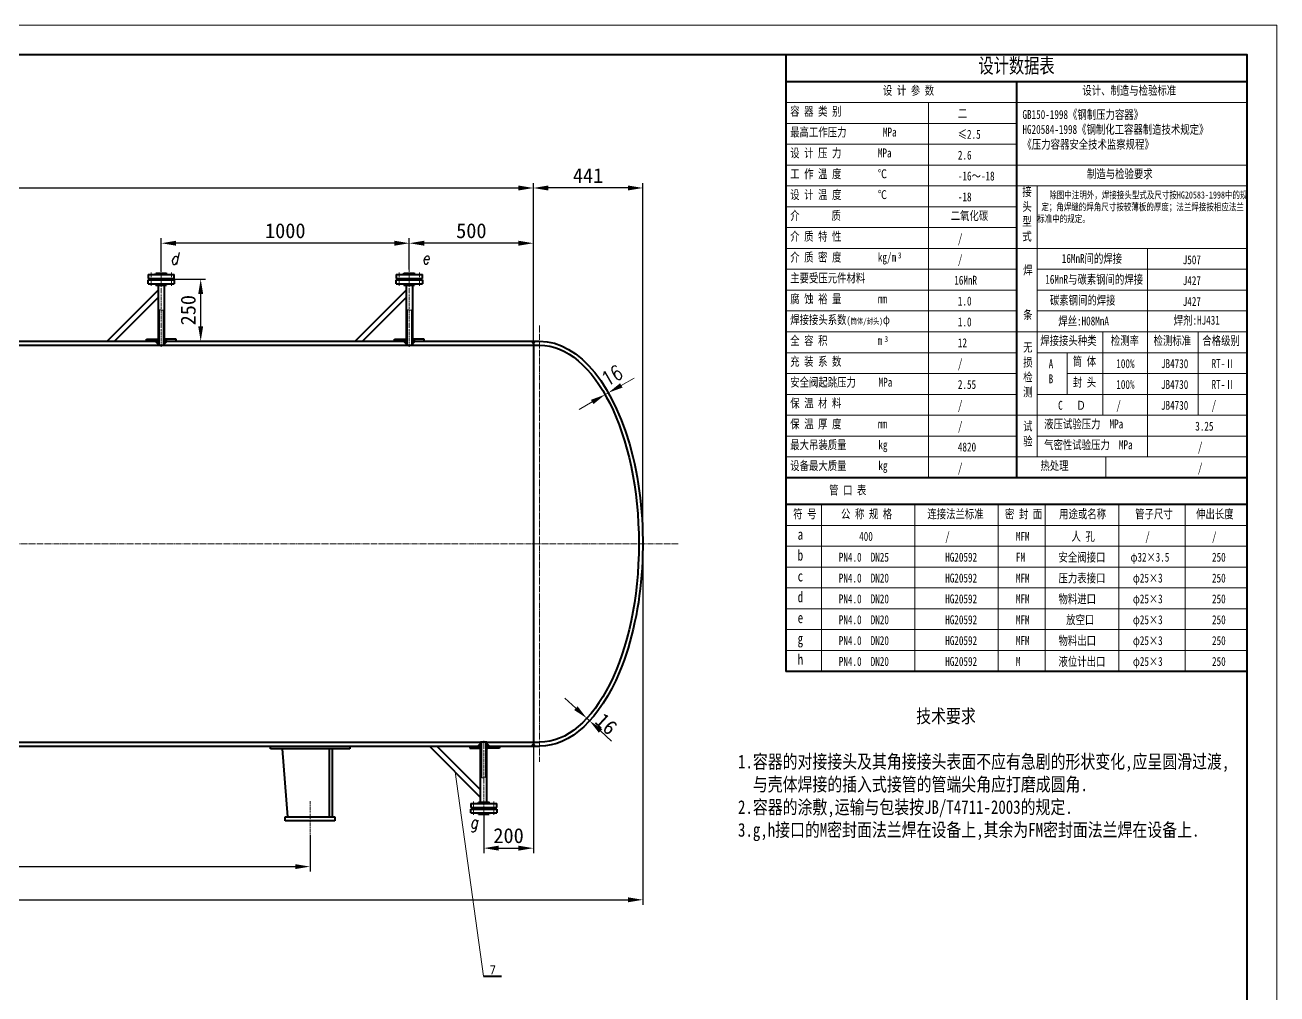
# Model space of a CAD drawing. Extents: x -114315 to 45000, y -61950 to 97535.
# Drawn here: x 39954 to 45000, y -58727 to -54822 of the extents above; entities that cross this region are included whole.
import ezdxf
from ezdxf.enums import TextEntityAlignment as Align

# ---------------------------------------------------------------- set-up
doc = ezdxf.new("R2010")
doc.units = 0
doc.header["$LTSCALE"] = 10
doc.header["$PDMODE"] = 1
doc.linetypes.add('ZXX-L', pattern=[3.28, 2.5, -0.3, 0.18, -0.3])
doc.linetypes.add('ZXX-S', pattern=[1.27, 0.75, -0.2, 0.12, -0.2])
doc.layers.get('Defpoints').update_dxf_attribs({"linetype": 'CONTINUOUS'})
for name, color, linetype, lineweight in [('A 粗实线', 1, 'CONTINUOUS', 40), ('B 细实线', 7, 'CONTINUOUS', 18), ('C 文 字', 2, 'CONTINUOUS', 20), ('D 短中心线', 3, 'ZXX-S', 18), ('E 长中心线', 3, 'ZXX-L', 18)]:
    doc.layers.add(name, color=color, linetype=linetype, lineweight=lineweight)
doc.styles.add('HZTXT', font='SIMFANG.TTF', dxfattribs={"width": 0.75})
doc.styles.add('ITALICT', font='ITALICT.shx', dxfattribs={"width": 0.7})
doc.styles.add('PC_TEXTSTYLE', font='romans.shx', dxfattribs={"width": 0.8, "bigfont": 'hzfs.shx'})
doc.styles.add('ROMANC', font='romanc', dxfattribs={"width": 0.7, "height": 6})
doc.styles.get("Standard").update_dxf_attribs({"font": 'SIMFANG.TTF'})
doc.styles.add('TH_GBDIM', font='romans.shx', dxfattribs={"width": 0.8, "bigfont": 'gbcbig.shx'})
doc.dimstyles.new('通用标注4.0', dxfattribs={"dimscale": 20, "dimtxt": 3, "dimasz": 3, "dimexe": 1, "dimexo": 0, "dimgap": 1, "dimtad": 1, "dimdec": 0, "dimzin": 0, "dimdsep": 46, "dimtxsty": 'Standard', "dimcen": 0, "dimadec": 0, "dimazin": 0, "dimtfac": 0.375, "dimtdec": 0, "dimtmove": 2, "dimatfit": 3, "dimfxl": 0, "dimtzin": 0, "dimarcsym": 0})

# ---------------------------------------------------------------- blocks, each defined once
blk = doc.blocks.new('*D74')
at = {"layer": 'C 文 字', "color": 0, "lineweight": -2}
for p, q in [((36602.7, -56226.3), (36602.7, -55459)), ((36662.7, -55479), (41942.7, -55479)), ((42002.7, -56226.3), (42002.7, -55459))]:
    blk.add_line(p, q, dxfattribs=at)
at = {"layer": 'C 文 字', "color": 0}
for points in [[(36662.7, -55469), (36662.7, -55489), (36602.7, -55479)], [(41942.7, -55469), (41942.7, -55489), (42002.7, -55479)]]:
    blk.add_solid(points, dxfattribs=at)
at = {"layer": 'Defpoints', "color": 0}
for p in [(42002.7, -55479), (36602.7, -56226.3), (42002.7, -56226.3)]:
    blk.add_point(p, dxfattribs=at)
at = {"layer": 'C 文 字', "color": 0, "insert": (39302.7, -55429), "char_height": 60, "attachment_point": 5}
blk.add_mtext('5400', dxfattribs=at)
blk = doc.blocks.new('*D80')
at = {"layer": 'C 文 字', "color": 0, "lineweight": -2}
for p, q in [((41502.7, -55807.4), (41502.7, -55681.6)), ((41942.7, -55701.6), (41562.7, -55701.6)), ((42002.7, -55845.2), (42002.7, -55681.6))]:
    blk.add_line(p, q, dxfattribs=at)
at = {"layer": 'C 文 字', "color": 0}
for points in [[(41562.7, -55691.6), (41562.7, -55711.6), (41502.7, -55701.6)], [(41942.7, -55691.6), (41942.7, -55711.6), (42002.7, -55701.6)]]:
    blk.add_solid(points, dxfattribs=at)
at = {"layer": 'Defpoints', "color": 0}
for p in [(41502.7, -55701.6), (41502.7, -55807.4), (42002.7, -55845.2)]:
    blk.add_point(p, dxfattribs=at)
at = {"layer": 'C 文 字', "color": 0, "insert": (41752.7, -55651.6), "char_height": 60, "attachment_point": 5}
blk.add_mtext('500', dxfattribs=at)
blk = doc.blocks.new('*D81')
at = {"layer": 'C 文 字', "color": 0, "lineweight": -2}
for p, q in [((40502.7, -55815), (40502.7, -55681.6)), ((41442.7, -55701.6), (40562.7, -55701.6)), ((41502.7, -55763.4), (41502.7, -55681.6))]:
    blk.add_line(p, q, dxfattribs=at)
at = {"layer": 'C 文 字', "color": 0}
for points in [[(40562.7, -55691.6), (40562.7, -55711.6), (40502.7, -55701.6)], [(41442.7, -55691.6), (41442.7, -55711.6), (41502.7, -55701.6)]]:
    blk.add_solid(points, dxfattribs=at)
at = {"layer": 'Defpoints', "color": 0}
for p in [(40502.7, -55701.6), (41502.7, -55763.4), (40502.7, -55815)]:
    blk.add_point(p, dxfattribs=at)
at = {"layer": 'C 文 字', "color": 0, "insert": (41002.7, -55651.6), "char_height": 60, "attachment_point": 5}
blk.add_mtext('1000', dxfattribs=at)
blk = doc.blocks.new('*D82')
at = {"layer": 'C 文 字', "color": 0, "lineweight": -2}
for p, q in [((40531.7, -55846.4), (40681.7, -55846.4)), ((40661.7, -56036.4), (40661.7, -55906.4)), ((40624.5, -56096.4), (40681.7, -56096.4))]:
    blk.add_line(p, q, dxfattribs=at)
at = {"layer": 'C 文 字', "color": 0}
for points in [[(40651.7, -55906.4), (40671.7, -55906.4), (40661.7, -55846.4)], [(40651.7, -56036.4), (40671.7, -56036.4), (40661.7, -56096.4)]]:
    blk.add_solid(points, dxfattribs=at)
at = {"layer": 'Defpoints', "color": 0}
for p in [(40531.7, -55846.4), (40661.7, -55846.4), (40624.5, -56096.4)]:
    blk.add_point(p, dxfattribs=at)
at = {"layer": 'C 文 字', "color": 0, "insert": (40611.7, -55971.4), "char_height": 60, "attachment_point": 5, "rotation": 90}
blk.add_mtext('250', dxfattribs=at)
blk = doc.blocks.new('*D85')
at = {"layer": 'C 文 字', "color": 0, "lineweight": -2}
for p, q in [((42002.7, -55596.6), (42002.7, -55459)), ((42383.7, -55479), (42062.7, -55479)), ((42443.7, -56912.4), (42443.7, -55459))]:
    blk.add_line(p, q, dxfattribs=at)
at = {"layer": 'C 文 字', "color": 0}
for points in [[(42062.7, -55469), (42062.7, -55489), (42002.7, -55479)], [(42383.7, -55469), (42383.7, -55489), (42443.7, -55479)]]:
    blk.add_solid(points, dxfattribs=at)
at = {"layer": 'Defpoints', "color": 0}
for p in [(42002.7, -55479), (42002.7, -55596.6), (42443.7, -56912.4)]:
    blk.add_point(p, dxfattribs=at)
at = {"layer": 'C 文 字', "color": 0, "insert": (42223.2, -55429), "char_height": 60, "attachment_point": 5}
blk.add_mtext('441', dxfattribs=at)
blk = doc.blocks.new('*D89')
at = {"layer": 'C 文 字', "color": 0, "lineweight": -2}
for p, q in [((42002.7, -57668.8), (42002.7, -58159.1)), ((41802.7, -58007.6), (41802.7, -58159.1)), ((41862.7, -58139.1), (41942.7, -58139.1))]:
    blk.add_line(p, q, dxfattribs=at)
at = {"layer": 'C 文 字', "color": 0}
for points in [[(41862.7, -58129.1), (41862.7, -58149.1), (41802.7, -58139.1)], [(41942.7, -58129.1), (41942.7, -58149.1), (42002.7, -58139.1)]]:
    blk.add_solid(points, dxfattribs=at)
at = {"layer": 'Defpoints', "color": 0}
for p in [(42002.7, -57668.8), (41802.7, -58007.6), (42002.7, -58139.1)]:
    blk.add_point(p, dxfattribs=at)
at = {"layer": 'C 文 字', "color": 0, "insert": (41902.7, -58089.1), "char_height": 60, "attachment_point": 5}
blk.add_mtext('200', dxfattribs=at)
blk = doc.blocks.new('*D90')
at = {"layer": 'C 文 字', "color": 0, "lineweight": -2}
for p, q in [((37502.7, -58087.2), (37502.7, -58233.5)), ((41102.7, -58087.2), (41102.7, -58233.5)), ((37562.7, -58213.5), (41042.7, -58213.5))]:
    blk.add_line(p, q, dxfattribs=at)
at = {"layer": 'C 文 字', "color": 0}
for points in [[(37562.7, -58203.5), (37562.7, -58223.5), (37502.7, -58213.5)], [(41042.7, -58203.5), (41042.7, -58223.5), (41102.7, -58213.5)]]:
    blk.add_solid(points, dxfattribs=at)
at = {"layer": 'Defpoints', "color": 0}
for p in [(37502.7, -58087.2), (41102.7, -58087.2), (41102.7, -58213.5)]:
    blk.add_point(p, dxfattribs=at)
at = {"layer": 'C 文 字', "color": 0, "insert": (39302.7, -58163.5), "char_height": 60, "attachment_point": 5}
blk.add_mtext('3600', dxfattribs=at)
blk = doc.blocks.new('*D93')
at = {"layer": 'C 文 字', "color": 0, "lineweight": -2}
for p, q in [((42443.7, -56912.4), (42443.7, -58367.3)), ((36155, -57222.4), (36155, -58367.3)), ((36215, -58347.3), (42383.7, -58347.3))]:
    blk.add_line(p, q, dxfattribs=at)
at = {"layer": 'C 文 字', "color": 0}
for points in [[(36215, -58337.3), (36215, -58357.3), (36155, -58347.3)], [(42383.7, -58337.3), (42383.7, -58357.3), (42443.7, -58347.3)]]:
    blk.add_solid(points, dxfattribs=at)
at = {"layer": 'Defpoints', "color": 0}
for p in [(42443.7, -56912.4), (36155, -57222.4), (42443.7, -58347.3)]:
    blk.add_point(p, dxfattribs=at)
at = {"layer": 'C 文 字', "color": 0, "insert": (39299.4, -58297.3), "char_height": 60, "attachment_point": 5}
blk.add_mtext('≈6289', dxfattribs=at)
blk = doc.blocks.new('*D94')
at = {"layer": 'C 文 字', "color": 0, "lineweight": -2}
for p, q in [((42174.1, -57575.2), (42130, -57534.5)), ((42218.2, -57615.9), (42231.8, -57601.2)), ((42229.4, -57626.1), (42218.2, -57615.9)), ((42229.4, -57626.1), (42242.9, -57611.5)), ((42273.4, -57666.8), (42317.5, -57707.5))]:
    blk.add_line(p, q, dxfattribs=at)
at = {"layer": 'C 文 字', "color": 0}
for points in [[(42180.9, -57567.8), (42167.3, -57582.5), (42218.2, -57615.9)], [(42280.2, -57659.5), (42266.7, -57674.2), (42229.4, -57626.1)]]:
    blk.add_solid(points, dxfattribs=at)
at = {"layer": 'Defpoints', "color": 0}
for p in [(42218.2, -57615.9), (42218.2, -57615.9), (42229.4, -57626.1)]:
    blk.add_point(p, dxfattribs=at)
at = {"layer": 'C 文 字', "color": 0, "insert": (42296.6, -57638.7), "char_height": 60, "attachment_point": 5, "rotation": 317.287}
blk.add_mtext('16', dxfattribs=at)
blk = doc.blocks.new('*D112')
at = {"layer": 'C 文 字', "color": 0}
for p, q in [((42357.1, -56274.4), (42409.2, -56244.7)), ((42291.8, -56311.6), (42281.9, -56294.2)), ((42291.8, -56311.6), (42305, -56304.1)), ((42305, -56304.1), (42295.1, -56286.7)), ((42239.7, -56341.3), (42187.6, -56371))]:
    blk.add_line(p, q, dxfattribs=at)
for points in [[(42234.8, -56332.6), (42244.7, -56350), (42291.8, -56311.6)], [(42352.2, -56265.7), (42362.1, -56283.1), (42305, -56304.1)]]:
    blk.add_solid(points, dxfattribs=at)
at = {"layer": 'Defpoints', "color": 0}
for p in [(42291.8, -56311.6), (42305, -56304.1), (42305, -56304.1)]:
    blk.add_point(p, dxfattribs=at)
at = {"layer": 'C 文 字', "color": 0, "insert": (42319.8, -56234.9), "char_height": 60, "attachment_point": 5, "rotation": 29.6909, "style": 'TH_GBDIM'}
blk.add_mtext('16', dxfattribs=at)

msp = doc.modelspace()

# ---------------------------------------------------------------- linework, layer by layer
at = {"layer": 'A 粗实线'}
for p, q in [((43019.79, -54942.46), (43019.79, -57426.66)), ((44879.79, -55050.66), (43019.79, -55050.66)), ((43949.79, -55050.66), (43949.79, -56646.66)), ((40450.22, -55827.41), (40450.22, -55843.41)), ((40450.22, -55827.41), (40555.22, -55827.41)), ((40450.22, -55843.41), (40555.22, -55843.41)), ((40450.22, -55849.41), (40555.22, -55849.41)), ((40450.22, -55865.41), (40450.22, -55849.41)), ((40473.72, -55843.41), (40473.72, -55846.41)), ((40473.72, -55846.41), (40531.72, -55846.41)), ((40473.72, -55849.41), (40473.72, -55846.41)), ((40473.72, -55846.41), (40531.72, -55846.41)), ((40480.22, -55827.41), (40481.22, -55822.41)), ((40481.22, -55822.41), (40524.22, -55822.41)), ((40525.22, -55827.41), (40524.22, -55822.41)), ((40531.72, -55846.41), (40531.72, -55843.41)), ((40531.72, -55846.41), (40531.72, -55849.41)), ((40555.22, -55843.41), (40555.22, -55827.41)), ((40555.22, -55849.41), (40555.22, -55865.41)), ((41450.22, -55827.41), (41555.22, -55827.41)), ((41450.22, -55827.41), (41450.22, -55843.41)), ((41450.22, -55843.41), (41555.22, -55843.41)), ((41450.22, -55865.41), (41450.22, -55849.41)), ((41450.22, -55849.41), (41555.22, -55849.41)), ((41473.72, -55843.41), (41473.72, -55846.41)), ((41473.72, -55849.41), (41473.72, -55846.41)), ((41473.72, -55846.41), (41531.72, -55846.41)), ((41473.72, -55846.41), (41531.72, -55846.41)), ((41480.22, -55827.41), (41481.22, -55822.41)), ((41481.22, -55822.41), (41524.22, -55822.41)), ((41525.22, -55827.41), (41524.22, -55822.41)), ((41531.72, -55846.41), (41531.72, -55843.41)), ((41531.72, -55846.41), (41531.72, -55849.41)), ((41555.22, -55843.41), (41555.22, -55827.41)), ((41555.22, -55849.41), (41555.22, -55865.41)), ((40490.22, -55890.41), (40284.22, -56096.41)), ((40450.22, -55865.41), (40555.22, -55865.41)), ((40480.22, -55865.41), (40481.22, -55870.41)), ((40481.22, -55870.41), (40524.22, -55870.41)), ((40490.22, -55870.41), (40490.22, -56112.41)), ((40515.22, -55870.41), (40515.22, -56112.41)), ((40525.22, -55865.41), (40524.22, -55870.41)), ((41490.22, -55890.41), (41284.22, -56096.41)), ((41450.22, -55865.41), (41555.22, -55865.41)), ((41480.22, -55865.41), (41481.22, -55870.41)), ((41481.22, -55870.41), (41524.22, -55870.41)), ((41490.22, -55870.41), (41490.22, -56112.41)), ((41515.22, -55870.41), (41515.22, -56112.41)), ((41525.22, -55865.41), (41524.22, -55870.41)), ((40490.22, -55920.41), (40314.22, -56096.41)), ((41490.22, -55920.41), (41314.22, -56096.41)), ((40493.22, -55970.13), (40493.22, -56112.45)), ((40512.22, -55970.61), (40512.22, -56112.45)), ((41493.22, -55970.13), (41493.22, -56112.45)), ((41512.22, -55970.61), (41512.22, -56112.45)), ((38115.22, -56096.41), (40490.22, -56096.41)), ((40442.72, -56088.41), (40486.72, -56088.41)), ((40442.72, -56096.41), (40442.72, -56088.41)), ((40515.22, -56096.41), (41490.22, -56096.41)), ((40562.72, -56088.41), (40518.72, -56088.41)), ((40562.72, -56096.41), (40562.72, -56088.41)), ((41442.72, -56096.41), (41442.72, -56088.41)), ((41442.72, -56088.41), (41486.72, -56088.41)), ((41515.22, -56096.41), (42027.72, -56096.41)), ((41562.72, -56088.41), (41518.72, -56088.41)), ((41562.72, -56096.41), (41562.72, -56088.41)), ((42002.72, -56096.41), (42002.72, -57728.41)), ((37118.72, -56112.41), (40490.22, -56112.41)), ((40515.22, -56112.41), (41490.22, -56112.41)), ((41515.22, -56112.41), (42027.72, -56112.41)), ((44879.79, -56646.66), (43019.79, -56646.66)), ((44879.79, -56754.66), (43019.79, -56754.66)), ((44879.79, -57426.66), (43019.79, -57426.66)), ((36812.22, -57712.41), (41790.22, -57712.41)), ((41790.22, -57954.41), (41790.22, -57712.41)), ((41793.22, -57854.69), (41793.22, -57712.37)), ((41812.22, -57854.21), (41812.22, -57712.37)), ((41815.22, -57954.41), (41815.22, -57712.41)), ((41815.22, -57712.41), (42027.72, -57712.41)), ((36815.22, -57728.41), (41790.22, -57728.41)), ((40942.72, -57738.41), (40942.72, -57728.41)), ((41262.72, -57738.41), (40942.72, -57738.41)), ((41012.72, -58012.41), (40990.97, -57738.41)), ((41180.72, -58012.41), (41180.72, -57738.41)), ((41192.72, -58012.41), (41192.72, -57738.41)), ((41262.72, -57728.41), (41262.72, -57738.41)), ((41790.22, -57934.41), (41584.22, -57728.41)), ((41790.22, -57904.41), (41614.22, -57728.41)), ((41746.22, -57728.41), (41746.22, -57736.41)), ((41746.22, -57736.41), (41790.22, -57736.41)), ((41815.22, -57728.41), (42027.72, -57728.41)), ((41866.22, -57736.41), (41822.22, -57736.41)), ((41866.22, -57728.41), (41866.22, -57736.41)), ((41750.22, -57959.41), (41855.22, -57959.41)), ((41750.22, -57959.41), (41750.22, -57975.41)), ((41750.22, -57975.41), (41855.22, -57975.41)), ((41773.72, -57975.41), (41773.72, -57978.41)), ((41773.72, -57978.41), (41831.72, -57978.41)), ((41773.72, -57981.41), (41773.72, -57978.41)), ((41773.72, -57978.41), (41831.72, -57978.41)), ((41780.22, -57959.41), (41781.22, -57954.41)), ((41781.22, -57954.41), (41824.22, -57954.41)), ((41825.22, -57959.41), (41824.22, -57954.41)), ((41831.72, -57978.41), (41831.72, -57975.41)), ((41831.72, -57978.41), (41831.72, -57981.41)), ((41855.22, -57975.41), (41855.22, -57959.41)), ((41002.72, -58012.41), (41202.72, -58012.41)), ((41002.72, -58028.41), (41002.72, -58012.41)), ((41202.72, -58028.41), (41002.72, -58028.41)), ((41202.72, -58012.41), (41202.72, -58028.41)), ((41750.22, -57997.41), (41750.22, -57981.41)), ((41750.22, -57981.41), (41855.22, -57981.41)), ((41750.22, -57997.41), (41855.22, -57997.41)), ((41780.22, -57997.41), (41781.22, -58002.41)), ((41781.22, -58002.41), (41824.22, -58002.41)), ((41825.22, -57997.41), (41824.22, -58002.41)), ((41855.22, -57981.41), (41855.22, -57997.41)), ((41801.69, -58655.34), (41873.9, -58655.34))]:
    msp.add_line(p, q, dxfattribs=at)
at = {"layer": 'A 粗实线', "color": 5}
msp.add_lwpolyline([(35207.79, -61830.46), (44879.79, -61830.46), (44879.79, -54942.46), (35207.79, -54942.46)], close=True, dxfattribs=at)
at = {"layer": 'A 粗实线'}
for centre, start, end in [((40502.72, -55312.51), 269.10472, 270), ((40502.72, -55312.51), 270, 270.89528), ((41502.72, -55312.51), 269.10472, 270), ((41502.72, -55312.51), 270, 270.89528), ((41802.72, -58512.31), 90, 90.89528), ((41802.72, -58512.31), 89.10472, 90)]:
    msp.add_arc(centre, 800, start, end, dxfattribs=at)
at = {"layer": 'A 粗实线', "extrusion": (0, 0, -1)}
for major_axis, ratio, start_param, end_param in [((0, 816), 0.5098039, 0, 2.2553831), ((0, -800), 0.5, 3.1415927, 6.2831853), ((0, -816), 0.5098039, 5.3969757, 6.2831853)]:
    msp.add_ellipse((42027.72, -56912.41), major_axis=major_axis, ratio=ratio, start_param=start_param, end_param=end_param, dxfattribs=at)
at = {"layer": 'A 粗实线'}
for points in [[(40490.22, -56112.41), (40474.22, -56096.41), (40490.22, -56080.41)], [(40515.22, -56112.41), (40531.22, -56096.41), (40515.22, -56080.41)], [(41490.22, -56112.41), (41474.22, -56096.41), (41490.22, -56080.41)], [(41515.22, -56112.41), (41531.22, -56096.41), (41515.22, -56080.41)], [(42002.72, -56112.41), (42013.92, -56096.41), (41991.52, -56096.41)], [(41790.22, -57712.41), (41774.22, -57728.41), (41790.22, -57744.41)], [(41815.22, -57712.41), (41831.22, -57728.41), (41815.22, -57744.41)], [(42002.72, -57712.41), (42013.92, -57728.41), (41991.52, -57728.41)]]:
    msp.add_solid(points, dxfattribs=at)
at = {"layer": 'B 细实线'}
for p, q in [((44879.79, -55134.66), (43019.79, -55134.66)), ((43595.79, -55134.66), (43595.79, -56646.66)), ((43949.79, -55218.66), (43019.79, -55218.66)), ((43949.79, -55302.66), (43019.79, -55302.66)), ((44879.79, -55386.66), (43019.79, -55386.66)), ((44879.79, -55470.66), (43019.79, -55470.66)), ((44033.79, -55470.66), (44033.79, -56562.66)), ((43949.79, -55554.66), (43019.79, -55554.66)), ((43949.79, -55638.66), (43019.79, -55638.66)), ((44033.79, -55722.66), (43019.79, -55722.66)), ((44879.79, -55722.66), (44033.79, -55722.66)), ((44477.79, -55722.66), (44477.79, -56562.66)), ((43949.79, -55806.66), (43019.79, -55806.66)), ((44879.79, -55806.66), (44033.79, -55806.66)), ((43949.79, -55890.66), (43019.79, -55890.66)), ((44879.79, -55890.66), (44033.79, -55890.66)), ((43949.79, -55974.66), (43019.79, -55974.66)), ((44879.79, -55974.66), (44033.79, -55974.66)), ((44879.79, -56058.66), (43019.79, -56058.66)), ((44297.79, -56058.66), (44297.79, -56394.66)), ((44681.79, -56058.66), (44681.79, -56394.66)), ((43949.79, -56142.66), (43019.79, -56142.66)), ((44879.79, -56142.66), (44033.79, -56142.66)), ((44153.79, -56142.66), (44153.79, -56310.66)), ((43949.79, -56226.66), (43019.79, -56226.66)), ((44879.79, -56226.66), (44153.79, -56226.66)), ((43949.79, -56310.66), (43019.79, -56310.66)), ((44879.79, -56310.66), (44033.79, -56310.66)), ((44879.79, -56394.66), (43019.79, -56394.66)), ((43949.79, -56478.66), (43019.79, -56478.66)), ((44879.79, -56478.66), (44033.79, -56478.66)), ((44879.79, -56562.66), (43019.79, -56562.66)), ((44309.38, -56562.66), (44309.38, -56646.66)), ((43163.79, -56754.66), (43163.79, -57426.66)), ((43540.61, -56754.66), (43540.61, -57426.66)), ((43875.81, -56754.66), (43875.81, -57426.66)), ((44065.42, -56754.66), (44065.42, -57426.66)), ((44362.22, -56754.66), (44362.22, -57426.66)), ((44630.21, -56754.66), (44630.21, -57426.66)), ((44879.79, -56838.66), (43019.79, -56838.66)), ((44879.79, -56922.66), (43019.79, -56922.66)), ((44879.79, -57006.66), (43019.79, -57006.66)), ((44879.79, -57090.66), (43019.79, -57090.66)), ((44879.79, -57174.66), (43019.79, -57174.66)), ((44879.79, -57258.66), (43019.79, -57258.66)), ((44879.79, -57342.66), (43019.79, -57342.66))]:
    msp.add_line(p, q, dxfattribs=at)
msp.add_lwpolyline([(34907.79, -61950.46), (44999.79, -61950.46), (44999.79, -54822.46), (34907.79, -54822.46)], close=True, dxfattribs=at)
for points in [[(40490.22, -55971.41, -0.051394), (40494.55, -55969.72, -0.0747555), (40497.72, -55969.33, -0.0891729), (40502.72, -55970.37, 0.0891729), (40507.72, -55971.41, 0.0747555), (40510.9, -55971.02, 0.051394), (40515.22, -55969.33)], [(41490.22, -55971.41, -0.051394), (41494.55, -55969.72, -0.0747555), (41497.72, -55969.33, -0.0891729), (41502.72, -55970.37, 0.0891729), (41507.72, -55971.41, 0.0747555), (41510.9, -55971.02, 0.051394), (41515.22, -55969.33)], [(41790.22, -57853.41, 0.051394), (41794.55, -57855.1, 0.0747555), (41797.72, -57855.49, 0.0891729), (41802.72, -57854.45, -0.0891729), (41807.72, -57853.41, -0.0747555), (41810.9, -57853.8, -0.051394), (41815.22, -57855.49)]]:
    msp.add_lwpolyline(points, format="xyb", dxfattribs=at)
at = {"layer": 'C 文 字'}
msp.add_line((41687.22, -57831.41), (41801.69, -58655.34), dxfattribs=at)
at = {"layer": 'D 短中心线'}
for p, q in [((41502.72, -56118.76), (41502.72, -55807.37)), ((40461.97, -55851.41), (40461.97, -55819.41)), ((40461.97, -55841.41), (40461.97, -55873.41)), ((40502.72, -56118.76), (40502.72, -55815.01)), ((40543.47, -55851.41), (40543.47, -55819.41)), ((40543.47, -55841.41), (40543.47, -55873.41)), ((41461.97, -55851.41), (41461.97, -55819.41)), ((41461.97, -55841.41), (41461.97, -55873.41)), ((41543.47, -55851.41), (41543.47, -55819.41)), ((41543.47, -55841.41), (41543.47, -55873.41)), ((41802.72, -57706.06), (41802.72, -58007.61)), ((41102.72, -57950.01), (41102.72, -58087.22)), ((41761.97, -57983.41), (41761.97, -57951.41)), ((41761.97, -57973.41), (41761.97, -58005.41)), ((41843.47, -57983.41), (41843.47, -57951.41)), ((41843.47, -57973.41), (41843.47, -58005.41))]:
    msp.add_line(p, q, dxfattribs=at)
at = {"layer": 'E 长中心线'}
for p, q in [((42027.72, -56033.46), (42027.72, -57791.36)), ((39641.5, -56912.41), (42587.72, -56912.41))]:
    msp.add_line(p, q, dxfattribs=at)

# ---------------------------------------------------------------- texts
at = {"layer": 'C 文 字', "style": 'ITALICT', "width": 0.8}
for s, p in [('d', (40539.57, -55786.74)), ('e', (41553.85, -55785.35)), ('g', (41747, -58058.86))]:
    msp.add_text(s, height=48, dxfattribs=at).set_placement(p)
at = {"layer": 'C 文 字', "style": 'ROMANC', "width": 0.8}
msp.add_text('7', height=33.87, dxfattribs=at).set_placement((41838.58, -58629.92), align=Align.MIDDLE)
at = {"layer": 'C 文 字', "attachment_point": 1}
for s, insert, char_height, width, style in [('设计数据表', (43796.8, -54956.08), 60, 930, 'HZTXT'), ('设 计 参 数', (43411.7, -55067.68), 36, 576, 'HZTXT'), ('设计、制造与检验标准', (44215.61, -55067.68), 36, 576, 'HZTXT'), ('容 器 类 别', (43037.9, -55151.68), 36, 576, 'HZTXT'), ('二', (43713.7, -55160.75), 36, 576, 'HZTXT'), ('GB150-1998《钢制压力容器》\\PHG20584-1998《钢制化工容器制造技术规定》\\P《压力容器安全技术监察规程》', (43973.98, -55164.87), 36, 930, 'HZTXT'), ('最高工作压力        MPa', (43037.9, -55235.68), 36, 576, 'HZTXT'), ('≤2.5', (43713.7, -55244.75), 36, 576, 'HZTXT'), ('设 计 压 力        MPa', (43037.9, -55319.68), 36, 576, 'HZTXT'), ('2.6', (43713.7, -55328.75), 36, 576, 'HZTXT'), ('工 作 温 度        ℃', (43037.9, -55403.68), 36, 576, 'HZTXT'), (' 制造与检验要求', (44215.61, -55403.68), 36, 576, 'HZTXT'), ('-16～-18', (43713.7, -55412.75), 36, 576, 'HZTXT'), ('设 计 温 度        ℃', (43037.9, -55487.68), 36, 576, 'HZTXT'), ('-18', (43713.7, -55496.75), 36, 576, 'HZTXT'), ('接\\P头\\P型\\P式', (43973.36, -55475.6), 36, 576, 'HZTXT'), ('   除图中注明外，焊接接头型式及尺寸按HG20583-1998中的规\\P 定；角焊缝的焊角尺寸按较薄板的厚度；法兰焊接按相应法兰标准中的规定。', (44033.79, -55492.75), 28.8, 846, 'HZTXT'), ('介       质', (43037.9, -55571.68), 36, 576, 'HZTXT'), ('二氧化碳', (43684.62, -55572.36), 36, 576, 'HZTXT'), ('介 质 特 性', (43037.9, -55655.68), 36, 576, 'HZTXT'), ('/', (43713.7, -55664.75), 36, 576, 'HZTXT'), ('介 质 密 度        kg/m', (43037.9, -55739.68), 36, 576, 'HZTXT'), ('3', (43472.02, -55738.59), 24, 576, 'HZTXT'), ('/', (43713.7, -55748.75), 36, 576, 'HZTXT'), ('16MnR间的焊接', (44132.58, -55744.97), 36, 576, 'HZTXT'), ('J507', (44619.87, -55750.27), 36, 576, 'HZTXT'), ('焊\\P\\P\\P条', (43976.81, -55791.72), 36, 576, 'HZTXT'), ('主要受压元件材料', (43037.9, -55823.68), 36, 576, 'HZTXT'), ('16MnR', (43699.08, -55832.75), 36, 576, 'HZTXT'), ('16MnR与碳素钢间的焊接', (44066.01, -55828.97), 36, 576, 'HZTXT'), ('J427', (44619.87, -55834.27), 36, 576, 'HZTXT'), ('腐 蚀 裕 量        mm', (43037.9, -55907.68), 36, 576, 'HZTXT'), (' 碳素钢间的焊接', (44066.01, -55912.97), 36, 576, 'HZTXT'), ('1.0', (43713.7, -55916.75), 36, 576, 'HZTXT'), ('J427', (44619.87, -55918.27), 36, 576, 'HZTXT'), ('焊接接头系数{\\H0.8333x;(\\H0.8x;筒体/封头)}φ{\\H0.8333x;        } ', (43037.9, -55991.68), 36, 576, 'HZTXT'), ('1.0', (43713.7, -56000.75), 36, 576, 'HZTXT'), ('焊丝:H08MnA', (44118.32, -55996.97), 36, 576, 'HZTXT'), ('焊剂:HJ431', (44583.58, -55993.73), 36, 576, 'HZTXT'), ('全 容 积           m', (43037.9, -56075.68), 36, 576, 'HZTXT'), ('3', (43417.78, -56075.5), 24, 576, 'HZTXT'), ('12', (43713.7, -56084.75), 36, 576, 'HZTXT'), ('无\\P损\\P检\\P测', (43976.81, -56102.87), 36, 576, 'HZTXT'), ('焊接接头种类', (44045.8, -56075.68), 36, 576, 'HZTXT'), ('检测率', (44330.08, -56075.68), 36, 576, 'HZTXT'), ('检测标准', (44502.46, -56075.68), 36, 576, 'HZTXT'), ('合格级别', (44699.04, -56075.68), 36, 576, 'HZTXT'), ('充 装 系 数', (43037.9, -56159.68), 36, 576, 'HZTXT'), ('筒 体', (44177.01, -56159.68), 36, 576, 'HZTXT'), ('/', (43713.7, -56168.75), 36, 576, 'HZTXT'), ('A\\PB', (44079.63, -56170.03), 36, 576, 'HZTXT'), ('100%', (44352.19, -56168.75), 36, 576, 'HZTXT'), ('JB4730', (44532.19, -56168.75), 36, 576, 'HZTXT'), ('RT-Ⅱ', (44736.19, -56168.75), 36, 576, 'HZTXT'), ('安全阀起跳压力     MPa', (43037.9, -56243.68), 36, 576, 'HZTXT'), ('2.55', (43713.7, -56252.75), 36, 576, 'HZTXT'), ('封 头', (44177.01, -56243.68), 36, 576, 'HZTXT'), ('100%', (44352.19, -56252.75), 36, 576, 'HZTXT'), ('JB4730', (44532.19, -56252.75), 36, 576, 'HZTXT'), ('RT-Ⅱ', (44736.19, -56252.75), 36, 576, 'HZTXT'), ('保 温 材 料', (43037.9, -56327.68), 36, 576, 'HZTXT'), ('/', (43713.7, -56336.75), 36, 576, 'HZTXT'), ('C   Ｄ', (44117.76, -56336.75), 36, 576, 'HZTXT'), ('/', (44352.19, -56336.75), 36, 576, 'HZTXT'), ('JB4730', (44532.19, -56336.75), 36, 576, 'HZTXT'), ('/', (44736.19, -56336.75), 36, 576, 'HZTXT'), ('保 温 厚 度        mm', (43037.9, -56411.68), 36, 576, 'HZTXT'), ('液压试验压力  MPa', (44061.49, -56411.68), 36, 576, 'HZTXT'), ('/', (43713.7, -56420.75), 36, 576, 'HZTXT'), ('试\\P验', (43976.81, -56420.75), 36, 576, 'HZTXT'), ('3.25', (44670.43, -56420.75), 36, 576, 'HZTXT'), ('最大吊装质量       kg', (43037.9, -56495.68), 36, 576, 'HZTXT'), ('4820', (43713.7, -56504.75), 36, 576, 'HZTXT'), ('气密性试验压力  MPa', (44061.49, -56495.68), 36, 576, 'HZTXT'), ('/', (44680.89, -56504.75), 36, 576, 'HZTXT'), ('设备最大质量       kg', (43037.9, -56579.68), 36, 576, 'HZTXT'), ('/', (43713.7, -56588.75), 36, 576, 'HZTXT'), ('热处理', (44046.37, -56579.68), 36, 576, 'HZTXT'), ('/', (44680.89, -56588.75), 36, 576, 'HZTXT'), ('管 口 表', (43194.72, -56678.32), 36, 576, 'HZTXT'), (' 符 号', (43031.48, -56774.23), 36, 576, 'HZTXT'), ('公 称 规 格', (43242.7, -56774.23), 36, 576, 'HZTXT'), ('连接法兰标准', (43590.71, -56774.23), 36, 576, 'HZTXT'), ('密 封 面', (43903.51, -56774.23), 36, 576, 'HZTXT'), ('用途或名称', (44121.92, -56774.23), 36, 576, 'HZTXT'), ('管子尺寸', (44428.32, -56774.23), 36, 576, 'HZTXT'), ('伸出长度', (44673.91, -56774.23), 36, 576, 'HZTXT'), ('a', (43067.91, -56853.16), 43.2, 691.2, 'HZTXT'), ('400', (43315.83, -56864.75), 36, 576, 'HZTXT'), ('/', (43662.63, -56864.75), 36, 576, 'HZTXT'), ('MFM', (43947.49, -56864.75), 36, 576, 'HZTXT'), ('人 孔', (44171.8, -56864.75), 36, 576, 'HZTXT'), ('/', (44469.22, -56864.75), 36, 576, 'HZTXT'), ('/', (44738.08, -56864.75), 36, 576, 'HZTXT'), ('b', (43067.91, -56937.16), 43.2, 691.2, 'HZTXT'), ('PN4.0  DN25', (43233.72, -56948.75), 36, 576, 'HZTXT'), ('HG20592', (43662.63, -56948.75), 36, 576, 'HZTXT'), ('FM', (43947.49, -56948.75), 36, 576, 'HZTXT'), ('安全阀接口', (44119.23, -56948.75), 36, 576, 'HZTXT'), ('φ32×3.5', (44409.62, -56948.75), 36, 576, 'HZTXT'), ('250', (44738.08, -56948.75), 36, 576, 'HZTXT'), ('c', (43067.91, -57021.16), 43.2, 691.2, 'HZTXT'), ('PN4.0  DN20', (43233.72, -57032.75), 36, 576, 'HZTXT'), ('HG20592', (43662.63, -57032.75), 36, 576, 'HZTXT'), ('MFM', (43947.49, -57032.75), 36, 576, 'HZTXT'), ('压力表接口', (44119.23, -57032.75), 36, 576, 'HZTXT'), ('φ25×3', (44419.15, -57032.75), 36, 576, 'HZTXT'), ('250', (44738.08, -57032.75), 36, 576, 'HZTXT'), ('d ', (43067.91, -57105.16), 43.2, 691.2, 'HZTXT'), ('PN4.0  DN20', (43233.72, -57116.75), 36, 576, 'HZTXT'), ('HG20592', (43662.63, -57116.75), 36, 576, 'HZTXT'), ('MFM', (43947.49, -57116.75), 36, 576, 'HZTXT'), ('物料进口', (44119.23, -57116.75), 36, 576, 'HZTXT'), ('φ25×3', (44419.15, -57116.75), 36, 576, 'HZTXT'), ('250', (44738.08, -57116.75), 36, 576, 'HZTXT'), ('e', (43067.91, -57189.16), 43.2, 691.2, 'HZTXT'), ('PN4.0  DN20', (43233.72, -57200.75), 36, 576, 'HZTXT'), ('HG20592', (43662.63, -57200.75), 36, 576, 'HZTXT'), ('MFM', (43947.49, -57200.75), 36, 576, 'HZTXT'), ('放空口', (44150.22, -57200.75), 36, 576, 'HZTXT'), ('φ25×3', (44419.15, -57200.75), 36, 576, 'HZTXT'), ('250', (44738.08, -57200.75), 36, 576, 'HZTXT'), ('g', (43067.91, -57273.16), 43.2, 691.2, 'HZTXT'), ('PN4.0  DN20', (43233.72, -57284.75), 36, 576, 'HZTXT'), ('HG20592', (43662.63, -57284.75), 36, 576, 'HZTXT'), ('MFM', (43947.49, -57284.75), 36, 576, 'HZTXT'), ('物料出口', (44119.23, -57284.75), 36, 576, 'HZTXT'), ('φ25×3', (44419.15, -57284.75), 36, 576, 'HZTXT'), ('250', (44738.08, -57284.75), 36, 576, 'HZTXT'), ('h', (43067.91, -57357.16), 43.2, 691.2, 'HZTXT'), ('PN4.0  DN20', (43233.72, -57368.75), 36, 576, 'HZTXT'), ('HG20592', (43662.63, -57368.75), 36, 576, 'HZTXT'), ('M', (43947.49, -57368.75), 36, 576, 'HZTXT'), ('液位计出口', (44119.23, -57368.75), 36, 576, 'HZTXT'), ('φ25×3', (44419.15, -57368.75), 36, 576, 'HZTXT'), ('250', (44738.08, -57368.75), 36, 576, 'HZTXT'), ('{\\f仿宋_GB2312|b0|i0|c134|p49;                        技术要求\\P\\P1.容器的对接接头及其角接接头表面不应有急剧的形状变化,应呈圆滑过渡,\\P  与壳体焊接的插入式接管的管端尖角应打磨成圆角.\\P2.容器的涂敷,运输与包装按JB/T4711-2003的规定.\\P3.g,h接口的M密封面法兰焊在设备上,其余为FM密封面法兰焊在设备上.}', (42827.45, -57579.4), 55, 20535.9, 'PC_TEXTSTYLE')]:
    msp.add_mtext(s, dxfattribs=dict(at, insert=insert, char_height=char_height, width=width, style=style))

# ---------------------------------------------------------------- dimensions: what is measured, and where the dimension line sits
at = {"layer": 'C 文 字'}
for base, p1, p2, picture, middle in [((42002.72, -55479.03), (36602.72, -56226.34), (42002.72, -56226.34), '*D74', (39302.72, -55429.03)), ((42002.72, -55479.03), (42443.72, -56912.41), (42002.72, -55596.57), '*D85', (42223.22, -55429.03)), ((40502.72, -55701.6), (41502.72, -55763.38), (40502.72, -55815.01), '*D81', (41002.72, -55651.6)), ((41502.72, -55701.6), (42002.72, -55845.19), (41502.72, -55807.37), '*D80', (41752.72, -55651.6)), ((42002.72, -58139.11), (41802.72, -58007.61), (42002.72, -57668.79), '*D89', (41902.72, -58089.11)), ((41102.72, -58213.49), (37502.72, -58087.22), (41102.72, -58087.22), '*D90', (39302.72, -58163.49))]:
    dim = msp.add_linear_dim(base=base, p1=p1, p2=p2, dimstyle='通用标注4.0', dxfattribs=at)
    dim.commit()
    dim.dimension.update_dxf_attribs({"geometry": picture, "text_midpoint": middle})
dim = msp.add_linear_dim(base=(40661.74, -55846.41), p1=(40624.46, -56096.41), p2=(40531.72, -55846.41), angle=90, dimstyle='通用标注4.0', dxfattribs=at)
dim.commit()
dim.dimension.update_dxf_attribs({"geometry": '*D82', "text_midpoint": (40611.74, -55971.41)})
dim = msp.add_linear_dim(base=(42305, -56304.1), p1=(42291.84, -56311.61), p2=(42305, -56304.1), angle=29.69086, text='16', dimstyle='通用标注4.0', override={"dimtxsty": 'TH_GBDIM', "dimlwd": 65535, "dimlwe": 65535}, dxfattribs=at)
dim.commit()
dim.dimension.update_dxf_attribs({"geometry": '*D112', "text_midpoint": (42319.76, -56234.88), "dimtype": 161})
dim = msp.add_linear_dim(base=(42443.72, -58347.27), p1=(36154.98, -57222.41), p2=(42443.72, -56912.41), text='≈<>', dimstyle='通用标注4.0', dxfattribs=at)
dim.commit()
dim.dimension.update_dxf_attribs({"geometry": '*D93', "text_midpoint": (39299.35, -58297.27)})
dim = msp.add_linear_dim(base=(42218.22, -57615.86), p1=(42229.36, -57626.15), p2=(42218.22, -57615.86), angle=137.28696, text='16', dimstyle='通用标注4.0', dxfattribs=at)
dim.commit()
dim.dimension.update_dxf_attribs({"geometry": '*D94', "text_midpoint": (42296.56, -57638.66), "dimtype": 161})

doc.saveas('drawing.dxf')
